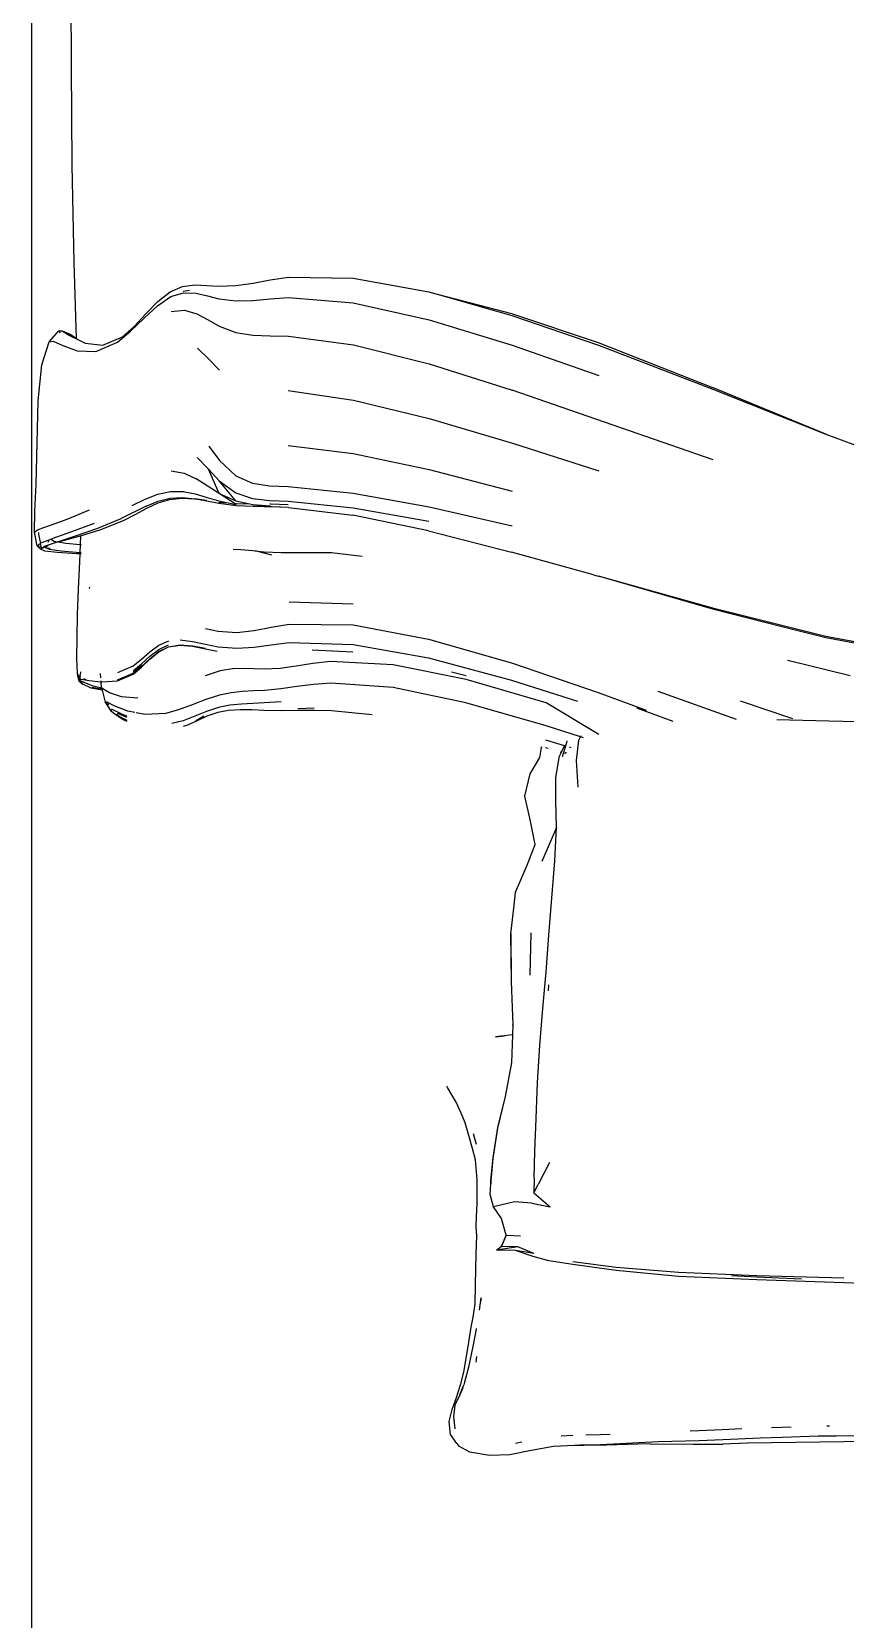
# Model space of a CAD drawing. Header units: millimetres. Extents: x -41292 to 298682, y -22072 to 33155.
# Drawn here: x 27835 to 28294, y 1654 to 2550 of the extents above; entities that cross this region are included whole.
import ezdxf

# ---------------------------------------------------------------- set-up
doc = ezdxf.new("R2010")
doc.units = ezdxf.units.MM

# ---------------------------------------------------------------- blocks, each defined once
blk = doc.blocks.new('AHSISHEUD')
for p, q in [((28462.05, 19268.38), (28462.05, 21288.95)), ((28484.42, 20178.51), (28484.25, 20236.55)), ((28484.94, 20122.59), (28484.42, 20178.51)), ((28485.98, 20067.54), (28484.94, 20122.59)), ((28487.23, 20024.67), (28485.98, 20067.54)), ((28540.22, 20051.16), (28547.17, 20054.11)), ((28547.17, 20054.11), (28554.08, 20054.98)), ((28554.08, 20054.98), (28560.87, 20054.72)), ((28560.87, 20054.72), (28567.48, 20054.24)), ((28567.48, 20054.24), (28577.35, 20054.59)), ((28577.35, 20054.59), (28586.97, 20056.02)), ((28586.97, 20056.02), (28596.72, 20057.84)), ((28596.72, 20057.84), (28606.99, 20059.39)), ((28606.99, 20059.39), (28643.46, 20058.79)), ((28643.46, 20058.79), (28686.21, 20050.99)), ((28526.5, 20038.59), (28533.32, 20045.65)), ((28533.06, 20043.22), (28540.53, 20048.35)), ((28533.32, 20045.65), (28540.22, 20051.16)), ((28540.53, 20048.35), (28547.74, 20050.49)), ((28547.59, 20051.43), (28551.19, 20052.05)), ((28547.74, 20050.49), (28554.64, 20050.28)), ((28554.64, 20050.28), (28561.26, 20048.79)), ((28561.26, 20048.79), (28567.67, 20047.13)), ((28567.67, 20047.13), (28577.33, 20045.94)), ((28577.33, 20045.94), (28586.88, 20046.18)), ((28586.88, 20046.18), (28596.65, 20047.06)), ((28596.65, 20047.06), (28606.97, 20047.79)), ((28606.97, 20047.79), (28643.56, 20044.95)), ((28686.21, 20050.99), (28690.85, 20049.68)), ((28690.85, 20049.68), (28732.94, 20038.79)), ((28690.85, 20049.68), (28733.1, 20037.78)), ((28517.81, 20028.86), (28525.42, 20036.22)), ((28519.8, 20031.42), (28526.5, 20038.59)), ((28525.42, 20036.22), (28533.06, 20043.22)), ((28540.84, 20039.95), (28548.31, 20040.78)), ((28548.31, 20040.78), (28555.19, 20038.74)), ((28555.19, 20038.74), (28561.66, 20035.23)), ((28643.56, 20044.95), (28686.35, 20035.33)), ((28732.94, 20038.79), (28781.84, 20022.56)), ((28733.1, 20037.78), (28781.99, 20020.97)), ((28471.96, 20022.86), (28477.33, 20029.14)), ((28477.33, 20029.14), (28479.24, 20028.98)), ((28478.24, 20027.86), (28477.33, 20029.14)), ((28479.24, 20028.98), (28484.04, 20026.99)), ((28479.24, 20028.98), (28482.87, 20026.81)), ((28482.56, 20027.56), (28484.04, 20026.99)), ((28482.56, 20027.56), (28482.87, 20026.81)), ((28484.17, 20026.03), (28482.56, 20027.56)), ((28510.41, 20022.69), (28517.81, 20028.86)), ((28513.25, 20025.58), (28519.8, 20031.42)), ((28561.66, 20035.23), (28567.85, 20031.62)), ((28567.85, 20031.62), (28577.31, 20028.03)), ((28577.31, 20028.03), (28586.78, 20026.58)), ((28686.35, 20035.33), (28733.24, 20020.94)), ((28467.8, 20009.84), (28471.96, 20022.86)), ((28471.96, 20022.86), (28474.13, 20023.25)), ((28474.13, 20023.25), (28479.54, 20020.81)), ((28479.54, 20020.81), (28487.72, 20017.85)), ((28482.87, 20026.81), (28484.17, 20026.03)), ((28484.04, 20026.99), (28487.23, 20024.67)), ((28484.17, 20026.03), (28484.42, 20025.88)), ((28484.42, 20025.88), (28487.23, 20024.55)), ((28487.23, 20024.67), (28487.69, 20024.33)), ((28487.23, 20024.55), (28487.23, 20024.67)), ((28487.23, 20024.55), (28487.69, 20024.33)), ((28487.69, 20024.33), (28492.26, 20022.18)), ((28492.26, 20022.18), (28502.1, 20021.03)), ((28498.17, 20017.45), (28510.41, 20022.69)), ((28502.1, 20021.03), (28513.25, 20025.58)), ((28555.66, 20019.34), (28561.98, 20013.02)), ((28586.78, 20026.58), (28596.56, 20026.26)), ((28596.56, 20026.26), (28606.92, 20026.1)), ((28606.92, 20026.1), (28643.62, 20021.2)), ((28643.62, 20021.2), (28686.45, 20010.36)), ((28733.24, 20020.94), (28782.12, 20003.77)), ((28781.84, 20022.56), (28846.39, 19997.07)), ((28781.99, 20020.97), (28846.52, 19996.13)), ((28465.65, 19989.54), (28467.8, 20009.84)), ((28487.72, 20017.85), (28498.17, 20017.45)), ((28561.98, 20013.02), (28567.99, 20006.8)), ((28686.45, 20010.36), (28733.34, 19995.51)), ((28606.85, 19995.3), (28643.63, 19989.98)), ((28846.7, 19956.25), (28733.34, 19995.51)), ((28910.37, 19970.73), (28846.39, 19997.07)), ((28846.52, 19996.13), (28910.37, 19970.73)), ((28465.07, 19965.91), (28465.65, 19989.54)), ((28643.63, 19989.98), (28686.49, 19979.52)), ((28686.49, 19979.52), (28733.37, 19965.63)), ((28464.6, 19942.33), (28465.07, 19965.91)), ((28733.37, 19965.63), (28782.21, 19950.01)), ((28910.37, 19970.73), (28973.11, 19947.27)), ((28555.4, 19957.65), (28561.79, 19950.91)), ((28562.02, 19963.98), (28567.99, 19955.81)), ((28567.99, 19955.81), (28577.21, 19947.2)), ((28606.77, 19964.29), (28643.59, 19959.81)), ((28643.59, 19959.81), (28686.46, 19950.77)), ((28540.76, 19949.99), (28548.04, 19948.75)), ((28548.04, 19948.75), (28554.92, 19945.5)), ((28561.79, 19950.91), (28567.89, 19944.47)), ((28567.77, 19937.3), (28561.79, 19950.91)), ((28577.21, 19947.2), (28586.59, 19942.98)), ((28686.46, 19950.77), (28733.33, 19938.6)), ((28463.82, 19927.36), (28464.6, 19942.33)), ((28533.3, 19936.88), (28540.42, 19938.45)), ((28540.42, 19938.45), (28547.47, 19938.34)), ((28547.87, 19938.09), (28547.44, 19938.09)), ((28547.47, 19938.34), (28554.38, 19936.97)), ((28567.77, 19937.3), (28554.92, 19945.5)), ((28567.89, 19944.47), (28577.25, 19937.7)), ((28577.33, 19933.1), (28567.89, 19944.47)), ((28577.25, 19937.7), (28586.67, 19934.4)), ((28586.59, 19942.98), (28596.35, 19941.51)), ((28596.35, 19941.51), (28606.75, 19941.12)), ((28606.75, 19941.12), (28643.52, 19937.45)), ((28526.57, 19930.1), (28512.55, 19923.18)), ((28518.7, 19930.38), (28526.06, 19934)), ((28520.49, 19925.48), (28526.98, 19928.93)), ((28526.06, 19934), (28533.3, 19936.88)), ((28526.57, 19930.1), (28533.38, 19932.91)), ((28526.98, 19928.93), (28533.43, 19931.89)), ((28533.38, 19932.91), (28540.21, 19934.65)), ((28533.43, 19931.89), (28540.01, 19933.87)), ((28540.01, 19933.87), (28546.85, 19934.55)), ((28540.21, 19934.65), (28547.14, 19934.99)), ((28546.85, 19934.55), (28553.83, 19934.21)), ((28547.14, 19934.99), (28554.09, 19934.27)), ((28553.83, 19934.21), (28555.55, 19934)), ((28560.79, 19933.35), (28554.09, 19934.27)), ((28554.09, 19934.27), (28555.55, 19934)), ((28554.38, 19936.97), (28561.12, 19934.99)), ((28555.55, 19934), (28560.79, 19933.35)), ((28555.55, 19934), (28560.95, 19933.01)), ((28560.79, 19933.35), (28560.97, 19933.32)), ((28560.95, 19933.01), (28567.61, 19931.73)), ((28561.12, 19934.99), (28567.66, 19933.03)), ((28567.61, 19931.73), (28577.53, 19930.51)), ((28567.63, 19932.41), (28572.84, 19931.99)), ((28567.66, 19933.03), (28572.84, 19931.99)), ((28567.77, 19937.3), (28577.33, 19933.1)), ((28577.44, 19931.06), (28567.77, 19937.3)), ((28572.84, 19931.99), (28577.44, 19931.06)), ((28577.33, 19933.1), (28585.11, 19931.43)), ((28577.41, 19931.62), (28577.61, 19931.6)), ((28577.53, 19930.51), (28587.14, 19930.05)), ((28577.61, 19931.6), (28585.11, 19931.43)), ((28585.11, 19931.43), (28586.82, 19931.06)), ((28586.67, 19934.4), (28596.43, 19933.22)), ((28586.82, 19931.06), (28596.56, 19930.28)), ((28596.84, 19929.87), (28587.01, 19930.17)), ((28587.01, 19930.17), (28593.19, 19929.94)), ((28587.14, 19930.05), (28593.19, 19929.94)), ((28593.19, 19929.94), (28596.84, 19929.87)), ((28606.98, 19929.41), (28593.19, 19929.94)), ((28596.43, 19933.22), (28606.79, 19932.83)), ((28596.51, 19931.32), (28596.95, 19931.32)), ((28596.84, 19929.87), (28606.94, 19929.54)), ((28596.95, 19931.32), (28606.83, 19931.02)), ((28606.79, 19932.83), (28643.47, 19929.17)), ((28606.98, 19929.41), (28643.39, 19925.06)), ((28643.47, 19929.17), (28686.29, 19921.58)), ((28643.52, 19937.45), (28686.38, 19929.65)), ((28686.38, 19929.65), (28733.25, 19918.91)), ((28463.57, 19915.39), (28463.82, 19927.36)), ((28472.07, 19919.26), (28482.06, 19922.78)), ((28482.06, 19922.78), (28494.6, 19927.93)), ((28484.71, 19915.73), (28497.52, 19920.56)), ((28499.34, 19917.68), (28512.55, 19923.18)), ((28501.11, 19916.95), (28513.78, 19922.05)), ((28513.78, 19922.05), (28520.49, 19925.48)), ((28686.05, 19916.14), (28643.39, 19925.06)), ((28463.57, 19915.39), (28465.62, 19916.93)), ((28465.05, 19907.66), (28463.57, 19915.39)), ((28465.62, 19916.93), (28472.07, 19919.26)), ((28465.99, 19914.37), (28466, 19915.16)), ((28466.92, 19909.85), (28465.99, 19914.37)), ((28467.22, 19909.35), (28471.94, 19911.17)), ((28471.94, 19911.17), (28471.08, 19909.59)), ((28471.94, 19911.17), (28472.74, 19911.47)), ((28472.74, 19911.47), (28474.15, 19912.01)), ((28472.74, 19911.47), (28474.79, 19910.36)), ((28474.15, 19912.01), (28484.71, 19915.73)), ((28476.63, 19910.02), (28486.69, 19913.29)), ((28478.44, 19910.38), (28488.8, 19913.16)), ((28486.69, 19913.29), (28499.34, 19917.68)), ((28488.8, 19913.16), (28489.52, 19913.38)), ((28489.52, 19913.38), (28489.33, 19908.38)), ((28489.52, 19913.38), (28501.11, 19916.95)), ((28686.05, 19916.14), (28732.92, 19904.2)), ((28465.05, 19907.66), (28467.05, 19909.21)), ((28467, 19905.8), (28465.05, 19907.66)), ((28467.57, 19906.65), (28465.05, 19907.66)), ((28467, 19905.8), (28468.06, 19906.6)), ((28469.52, 19904.71), (28467, 19905.8)), ((28467.05, 19909.21), (28467.22, 19909.35)), ((28467.57, 19906.65), (28467.05, 19909.21)), ((28468.06, 19906.6), (28467.57, 19906.65)), ((28468.06, 19906.6), (28469.16, 19907.45)), ((28468.87, 19906.53), (28468.06, 19906.6)), ((28469.16, 19907.45), (28470.05, 19907.73)), ((28469.52, 19906.78), (28471.33, 19908.13)), ((28470.05, 19907.73), (28469.52, 19906.78)), ((28470.33, 19906.4), (28469.52, 19906.78)), ((28476.42, 19903.93), (28469.52, 19904.71)), ((28470.05, 19907.73), (28476.13, 19909.92)), ((28471.33, 19908.13), (28470.05, 19907.73)), ((28472.39, 19906.21), (28470.33, 19906.4)), ((28472.03, 19905.57), (28470.33, 19906.4)), ((28477.04, 19909.94), (28471.33, 19908.13)), ((28478.73, 19904.6), (28472.03, 19905.57)), ((28474.79, 19910.36), (28476.52, 19910.04)), ((28476.13, 19909.92), (28476.52, 19910.04)), ((28487.42, 19903.23), (28476.42, 19903.93)), ((28476.52, 19910.04), (28476.57, 19910.03)), ((28476.57, 19910.03), (28476.63, 19910.02)), ((28478.44, 19910.38), (28477.04, 19909.94)), ((28477.04, 19909.94), (28481.29, 19909.15)), ((28489.14, 19903.76), (28478.73, 19904.6)), ((28481.29, 19909.15), (28489.33, 19908.38)), ((28489.12, 19903.13), (28487.42, 19903.23)), ((28489.12, 19903.13), (28488.94, 19898.72)), ((28489.14, 19903.76), (28489.12, 19903.13)), ((28489.98, 19903.08), (28489.12, 19903.13)), ((28489.33, 19908.38), (28489.14, 19903.76)), ((28489.24, 19903.75), (28489.14, 19903.76)), ((28489.98, 19903.71), (28489.24, 19903.75)), ((28489.33, 19908.38), (28489.97, 19908.32)), ((28489.98, 19905.2), (28489.92, 19905.2)), ((28575.72, 19905.82), (28580.17, 19905.66)), ((28580.17, 19905.66), (28586.76, 19905.04)), ((28586.76, 19905.04), (28588.17, 19904.9)), ((28593.3, 19903.55), (28588.17, 19904.9)), ((28588.17, 19904.9), (28593.23, 19904.4)), ((28593.23, 19904.4), (28602.8, 19903.93)), ((28597.63, 19902.38), (28593.3, 19903.55)), ((28602.8, 19903.93), (28612.05, 19903.93)), ((28612.05, 19903.93), (28621.38, 19904.03)), ((28621.38, 19904.03), (28631.2, 19903.85)), ((28631.2, 19903.85), (28648.6, 19901.86)), ((28779.25, 19891.39), (28732.92, 19904.2)), ((28488.94, 19898.72), (28488.31, 19883.33)), ((28494.47, 19884.33), (28494.67, 19884.32)), ((28494.67, 19884.32), (28494.47, 19883.66)), ((28779.25, 19891.39), (28781.77, 19890.67)), ((28781.77, 19890.67), (28781.82, 19890.68)), ((28781.82, 19890.68), (28846.42, 19872.69)), ((28781.82, 19890.68), (28846.37, 19872.15)), ((28488.31, 19883.33), (28487.78, 19869.1)), ((28607.35, 19876.14), (28643.42, 19874.96)), ((28487.78, 19869.1), (28487.42, 19855.53)), ((28495.01, 19869.76), (28495.1, 19869.76)), ((28495.1, 19869.76), (28495.04, 19869.66)), ((28495.04, 19869.66), (28495.05, 19869.62)), ((28846.37, 19872.15), (28885.55, 19862.18)), ((28846.42, 19872.69), (28910.37, 19856.69)), ((28560.23, 19860.96), (28567.38, 19859.45)), ((28567.38, 19859.45), (28577.79, 19858.84)), ((28577.79, 19858.84), (28587.58, 19859.93)), ((28587.58, 19859.93), (28597.27, 19861.79)), ((28597.27, 19861.79), (28607.37, 19863.51)), ((28607.37, 19863.51), (28643.44, 19863.12)), ((28643.44, 19863.12), (28686.02, 19855.11)), ((28885.55, 19862.18), (28910.33, 19855.87)), ((28487.42, 19855.53), (28487.36, 19844.06)), ((28528.72, 19847.85), (28533.72, 19851.64)), ((28528.75, 19843.96), (28533.73, 19847.97)), ((28528.76, 19845.4), (28533.73, 19849.25)), ((28533.72, 19851.64), (28539.35, 19854.11)), ((28533.73, 19849.25), (28539.34, 19851.85)), ((28533.73, 19847.97), (28539.34, 19850.73)), ((28533.73, 19847.83), (28539.34, 19850.73)), ((28539.34, 19850.73), (28545.8, 19851.74)), ((28539.34, 19850.73), (28545.8, 19851.6)), ((28545.8, 19851.74), (28552.84, 19851.23)), ((28545.8, 19851.6), (28552.84, 19850.99)), ((28545.82, 19854.63), (28552.88, 19853.71)), ((28552.84, 19851.23), (28560.11, 19849.9)), ((28552.84, 19850.99), (28560.12, 19849.62)), ((28552.88, 19853.71), (28560.17, 19852.12)), ((28560.12, 19849.62), (28566.81, 19848.28)), ((28560.17, 19852.12), (28567.33, 19850.65)), ((28567.33, 19850.65), (28577.76, 19849.86)), ((28577.76, 19849.86), (28587.56, 19850.52)), ((28587.56, 19850.52), (28597.25, 19851.86)), ((28597.25, 19851.86), (28607.35, 19853.09)), ((28607.35, 19853.09), (28643.42, 19852.05)), ((28620.26, 19849.07), (28643.39, 19847.93)), ((28643.42, 19852.05), (28685.98, 19844.43)), ((28686.02, 19855.11), (28732.89, 19841.64)), ((28910.33, 19855.87), (28973.16, 19844.21)), ((28910.37, 19856.69), (28973.2, 19844.92)), ((28487.36, 19844.06), (28487.7, 19835.75)), ((28510.63, 19836.28), (28519.39, 19839.95)), ((28519.35, 19835.25), (28524.05, 19839.16)), ((28519.39, 19839.95), (28524.04, 19843.65)), ((28519.39, 19836.38), (28523.98, 19840.35)), ((28519.39, 19835.81), (28524.07, 19839.61)), ((28519.4, 19837.4), (28524.06, 19841.13)), ((28523.98, 19840.35), (28524.06, 19840.43)), ((28524.04, 19843.65), (28528.72, 19847.85)), ((28524.05, 19839.16), (28528.74, 19843.66)), ((28524.06, 19841.13), (28528.74, 19845.38)), ((28524.07, 19839.61), (28528.75, 19843.96)), ((28528.74, 19843.66), (28533.73, 19847.83)), ((28528.74, 19845.38), (28528.76, 19845.4)), ((28611.4, 19839.8), (28602.38, 19838.54)), ((28620.78, 19841.25), (28611.4, 19839.8)), ((28630.77, 19842.33), (28620.78, 19841.25)), ((28666.04, 19840.57), (28630.77, 19842.33)), ((28707.28, 19832.19), (28666.04, 19840.57)), ((28685.98, 19844.43), (28732.84, 19831.92)), ((28732.89, 19841.64), (28781.83, 19824.9)), ((28888.71, 19843.14), (28898.77, 19840.7)), ((28898.77, 19840.7), (28924.04, 19834.58)), ((28487.7, 19835.75), (28488, 19833.39)), ((28488.8, 19833.96), (28487.7, 19835.75)), ((28488, 19833.39), (28488.91, 19833.9)), ((28488, 19833.39), (28488.35, 19831.94)), ((28488.35, 19831.94), (28488.86, 19832.29)), ((28488.35, 19831.94), (28488.71, 19831.48)), ((28488.75, 19831.51), (28488.35, 19831.94)), ((28488.86, 19832.29), (28488.67, 19832.53)), ((28488.71, 19831.48), (28488.75, 19831.51)), ((28489.28, 19830.96), (28488.71, 19831.48)), ((28488.75, 19831.51), (28489.18, 19831.88)), ((28488.76, 19831.54), (28488.75, 19831.51)), ((28489.28, 19830.96), (28488.75, 19831.51)), ((28488.76, 19831.54), (28488.99, 19832.13)), ((28489.09, 19832.01), (28488.76, 19831.54)), ((28488.91, 19833.9), (28488.8, 19833.96)), ((28488.86, 19832.29), (28489.14, 19832.48)), ((28488.99, 19832.13), (28488.86, 19832.29)), ((28488.91, 19833.9), (28489.42, 19834.18)), ((28488.99, 19832.13), (28489.14, 19832.48)), ((28489.09, 19832.01), (28488.99, 19832.13)), ((28489.43, 19832.5), (28489.09, 19832.01)), ((28489.18, 19831.88), (28489.09, 19832.01)), ((28489.14, 19832.48), (28489.18, 19832.58)), ((28489.14, 19832.48), (28489.25, 19832.55)), ((28489.18, 19832.58), (28489.31, 19833.71)), ((28489.25, 19832.55), (28489.18, 19832.58)), ((28489.18, 19831.88), (28489.76, 19832.39)), ((28489.45, 19831.55), (28489.18, 19831.88)), ((28489.25, 19832.55), (28489.68, 19832.85)), ((28489.43, 19832.5), (28489.25, 19832.55)), ((28490.16, 19830.04), (28489.28, 19830.96)), ((28490.42, 19829.92), (28489.28, 19830.96)), ((28489.31, 19833.71), (28489.36, 19833.8)), ((28489.66, 19833.54), (28489.31, 19833.71)), ((28489.42, 19834.18), (28489.59, 19835.31)), ((28489.42, 19834.18), (28489.64, 19834.3)), ((28489.68, 19832.85), (28489.43, 19832.5)), ((28489.76, 19832.39), (28489.43, 19832.5)), ((28491.63, 19830.52), (28489.45, 19831.55)), ((28489.59, 19835.31), (28489.71, 19836.64)), ((28489.76, 19832.39), (28494.39, 19831.78)), ((28490.16, 19830.04), (28490.85, 19829.53)), ((28490.42, 19829.92), (28490.16, 19830.04)), ((28492.71, 19832.05), (28491.5, 19832.64)), ((28496.66, 19828.41), (28491.67, 19830.57)), ((28494.39, 19831.78), (28501.09, 19830.98)), ((28500.75, 19835.67), (28500.93, 19833.19)), ((28501.04, 19831.59), (28501.09, 19830.98)), ((28501.09, 19830.98), (28501.69, 19830.91)), ((28501.09, 19830.98), (28501.32, 19827.83)), ((28501.69, 19830.91), (28510.42, 19831.5)), ((28510.42, 19831.5), (28519.35, 19835.25)), ((28510.5, 19832.13), (28519.39, 19835.81)), ((28568.46, 19837.14), (28560.01, 19834.4)), ((28575.32, 19838.26), (28568.46, 19837.14)), ((28581.67, 19838.45), (28575.32, 19838.26)), ((28587.68, 19838.21), (28581.67, 19838.45)), ((28593.48, 19838.01), (28587.68, 19838.21)), ((28602.38, 19838.54), (28593.48, 19838.01)), ((28630.94, 19830.2), (28621.04, 19829.49)), ((28666.02, 19827.66), (28630.94, 19830.2)), ((28699.02, 19836.58), (28707.29, 19834.59)), ((28752.46, 19819.05), (28707.28, 19832.19)), ((28732.84, 19831.92), (28770.2, 19819.93)), ((28490.46, 19829.9), (28490.42, 19829.92)), ((28490.96, 19829.67), (28490.46, 19829.9)), ((28490.85, 19829.53), (28490.46, 19829.9)), ((28495.57, 19827.44), (28490.85, 19829.53)), ((28501.75, 19826.23), (28495.57, 19827.44)), ((28501.3, 19826.73), (28495.93, 19827.76)), ((28501.42, 19827.45), (28496.66, 19828.41)), ((28501.61, 19826.73), (28501.3, 19826.73)), ((28501.32, 19827.83), (28501.42, 19827.45)), ((28501.47, 19827.44), (28501.42, 19827.45)), ((28501.42, 19827.45), (28501.61, 19826.73)), ((28501.75, 19826.73), (28501.61, 19826.73)), ((28501.61, 19826.73), (28501.75, 19826.23)), ((28501.96, 19826.19), (28501.75, 19826.23)), ((28501.75, 19826.23), (28503.56, 19819.47)), ((28502.24, 19827.28), (28501.91, 19827.35)), ((28506.03, 19824.66), (28502.26, 19827.07)), ((28512.65, 19822.45), (28506.03, 19824.66)), ((28522, 19821.64), (28512.65, 19822.45)), ((28560.34, 19821.01), (28552.58, 19818.02)), ((28568.02, 19823.47), (28560.34, 19821.01)), ((28574.63, 19824.78), (28568.02, 19823.47)), ((28581.06, 19825.45), (28574.63, 19824.78)), ((28587.32, 19825.8), (28581.06, 19825.45)), ((28593.4, 19826.13), (28587.32, 19825.8)), ((28602.59, 19827.07), (28593.4, 19826.13)), ((28611.69, 19828.32), (28602.59, 19827.07)), ((28621.04, 19829.49), (28611.69, 19828.32)), ((28707.19, 19819.03), (28666.02, 19827.66)), ((28781.83, 19824.9), (28808.84, 19815)), ((28859.83, 19809.68), (28815.65, 19825.48)), ((28504.57, 19819.55), (28503.56, 19819.47)), ((28503.56, 19819.47), (28506.52, 19814.74)), ((28503.56, 19819.47), (28505.51, 19818.13)), ((28508.95, 19817.22), (28504.57, 19819.55)), ((28507.41, 19815.25), (28506.52, 19814.74)), ((28506.52, 19814.74), (28509.67, 19812.24)), ((28511.69, 19813.22), (28507.41, 19815.25)), ((28516.31, 19814.42), (28508.95, 19817.22)), ((28509.67, 19812.24), (28513.68, 19809.73)), ((28509.67, 19812.24), (28511.5, 19811.33)), ((28510.65, 19813.11), (28510.01, 19812.43)), ((28510.01, 19812.43), (28511.5, 19811.33)), ((28510.65, 19813.11), (28511.69, 19813.22)), ((28515.75, 19810.85), (28510.65, 19813.11)), ((28512.25, 19812.95), (28511.69, 19813.22)), ((28514.77, 19811.98), (28512.25, 19812.95)), ((28520.29, 19813.63), (28516.31, 19814.42)), ((28526.02, 19812.49), (28520.99, 19813.49)), ((28537.52, 19813.1), (28526.02, 19812.49)), ((28544.92, 19815.16), (28537.52, 19813.1)), ((28552.58, 19818.02), (28544.92, 19815.16)), ((28560.65, 19814.2), (28554.03, 19811.5)), ((28567.53, 19816.46), (28560.65, 19814.2)), ((28567.05, 19813.66), (28560.92, 19811.55)), ((28573.16, 19814.7), (28567.05, 19813.66)), ((28573.88, 19817.7), (28567.53, 19816.46)), ((28579.75, 19815.11), (28573.16, 19814.7)), ((28580.39, 19818.37), (28573.88, 19817.7)), ((28586.51, 19815.17), (28579.75, 19815.11)), ((28586.91, 19818.72), (28580.39, 19818.37)), ((28593.09, 19814.82), (28586.51, 19815.17)), ((28593.3, 19819.01), (28586.91, 19818.72)), ((28603.03, 19814.6), (28593.09, 19814.82)), ((28602.78, 19819.71), (28593.3, 19819.01)), ((28612.37, 19814.66), (28603.03, 19814.6)), ((28621.5, 19815.99), (28612.22, 19815.69)), ((28621.63, 19814.74), (28612.37, 19814.66)), ((28631.3, 19814.56), (28621.63, 19814.74)), ((28654.14, 19812.29), (28631.3, 19814.56)), ((28752.38, 19806.07), (28707.19, 19819.03)), ((28782.22, 19801.25), (28752.46, 19819.05)), ((28824.24, 19808.57), (28803.57, 19816.13)), ((28891.72, 19809.96), (28862.14, 19820)), ((28511.5, 19811.33), (28515.75, 19809.21)), ((28511.5, 19811.33), (28513.68, 19809.73)), ((28513.68, 19809.73), (28515.75, 19808.73)), ((28514.77, 19811.98), (28515.75, 19811.35)), ((28515.75, 19811.6), (28514.77, 19811.98)), ((28547.56, 19809.01), (28541.12, 19807.35)), ((28550.04, 19806.51), (28547.44, 19805.75)), ((28554.03, 19811.5), (28547.56, 19809.01)), ((28555.37, 19808.94), (28550.04, 19806.51)), ((28556.28, 19809.92), (28554.5, 19808.95)), ((28560.92, 19811.55), (28555.37, 19808.94)), ((28559.28, 19811.54), (28556.28, 19809.92)), ((28771.81, 19799.81), (28752.38, 19806.07)), ((28911.97, 19808.71), (28882.66, 19809.43)), ((28935.84, 19808.12), (28911.97, 19808.71)), ((28749.87, 19793.94), (28749.8, 19794.22)), ((28749.83, 19794.21), (28749.87, 19793.94)), ((28762.74, 19794.88), (28752.25, 19798.04)), ((28762.74, 19794.88), (28760.97, 19791.19)), ((28761.67, 19788.79), (28764.11, 19796.68)), ((28762.81, 19795.02), (28762.74, 19794.88)), ((28764.11, 19796.68), (28764.38, 19797.56)), ((28769.52, 19786.54), (28770.81, 19797.98)), ((28770.81, 19797.98), (28771.81, 19799.81)), ((28771.81, 19799.81), (28772.24, 19800.59)), ((28773.57, 19799.24), (28771.81, 19799.81)), ((28743.45, 19778.94), (28748.84, 19788.31)), ((28748.84, 19788.31), (28749.84, 19793.88)), ((28749.84, 19793.88), (28749.87, 19793.94)), ((28753.5, 19793.26), (28752.12, 19793.64)), ((28757.94, 19776.87), (28760.01, 19789.2)), ((28760.9, 19791.06), (28760.01, 19789.2)), ((28760.9, 19791.06), (28760.49, 19791.17)), ((28760.97, 19791.19), (28760.53, 19791.32)), ((28760.97, 19791.19), (28760.9, 19791.06)), ((28763.31, 19790.44), (28763.01, 19790.52)), ((28763.39, 19790.52), (28763.08, 19790.61)), ((28763.53, 19791.19), (28763.5, 19790.63)), ((28766.58, 19793.72), (28765.7, 19793.99)), ((28770.52, 19771.42), (28769.52, 19786.54)), ((28740.37, 19766.34), (28743.45, 19778.94)), ((28757.88, 19764.03), (28757.94, 19776.87)), ((28743.55, 19752.29), (28740.37, 19766.34)), ((28758.24, 19748.69), (28757.88, 19764.03)), ((28746.22, 19739.06), (28743.55, 19752.29)), ((28758.24, 19748.69), (28749.99, 19729.53)), ((28757.29, 19729.89), (28758.24, 19748.69)), ((28741.78, 19727.5), (28746.22, 19739.06)), ((28735.18, 19712.25), (28741.78, 19727.5)), ((28755.59, 19708.9), (28757.29, 19729.89)), ((28734.13, 19703.15), (28735.17, 19712.11)), ((28735.19, 19712.15), (28735.17, 19712.11)), ((28735.19, 19712.15), (28735.18, 19712.25)), ((28754.05, 19687.97), (28755.59, 19708.9)), ((28732.47, 19688.78), (28734.13, 19703.15)), ((28732.43, 19688.64), (28732.47, 19688.78)), ((28732.43, 19688.64), (28732.7, 19661.72)), ((28732.82, 19661.9), (28732.43, 19688.64)), ((28743.51, 19665.42), (28744, 19689.17)), ((28752.49, 19667.28), (28754.05, 19687.97)), ((28732.7, 19661.72), (28733.56, 19637.29)), ((28732.84, 19661.46), (28732.82, 19661.9)), ((28750.63, 19646.51), (28752.49, 19667.28)), ((28753.76, 19659.9), (28753.61, 19656.45)), ((28748.87, 19625.61), (28750.63, 19646.51)), ((28733.56, 19637.29), (28733.38, 19631.71)), ((28733.72, 19636.99), (28733.73, 19637.36)), ((28733.38, 19631.71), (28723.82, 19630.51)), ((28723.82, 19630.51), (28728.99, 19631.05)), ((28733.38, 19631.71), (28732.86, 19615.94)), ((28747.61, 19604.72), (28748.87, 19625.61)), ((28732.86, 19615.94), (28729.31, 19596.9)), ((28732.96, 19615.72), (28733.01, 19616.02)), ((28696.74, 19601.93), (28696.47, 19602.73)), ((28701.67, 19593.69), (28696.74, 19601.93)), ((28746.75, 19584.48), (28747.61, 19604.72)), ((28704.52, 19587.56), (28701.67, 19593.69)), ((28729.31, 19596.9), (28725.03, 19579.01)), ((28725.19, 19579.32), (28729.43, 19596.94)), ((28706.81, 19582.02), (28704.52, 19587.56)), ((28709.15, 19573.62), (28706.81, 19582.02)), ((28722.52, 19562.35), (28725.19, 19579.32)), ((28746.11, 19565.9), (28746.75, 19584.48)), ((28710.89, 19567.49), (28709.15, 19573.62)), ((28712.04, 19573.76), (28711.49, 19575.76)), ((28712.04, 19573.76), (28711.49, 19575.76)), ((28713.18, 19569.74), (28712.04, 19573.76)), ((28713.18, 19569.74), (28712.04, 19573.76)), ((28725.03, 19579.01), (28722.35, 19561.8)), ((28712.47, 19561.1), (28710.89, 19567.49)), ((28722.35, 19561.8), (28721.16, 19549.23)), ((28721.23, 19549.38), (28722.52, 19562.35)), ((28745.65, 19550.95), (28746.11, 19565.9)), ((28713.52, 19549.81), (28712.47, 19561.1)), ((28754.29, 19559.57), (28747.86, 19547.22)), ((28713.43, 19536.57), (28713.52, 19549.81)), ((28720.85, 19541.62), (28721.14, 19547.52)), ((28721.14, 19547.52), (28721.23, 19549.38)), ((28721.16, 19549.23), (28721.14, 19547.52)), ((28745.65, 19550.95), (28745.42, 19542.51)), ((28745.42, 19542.51), (28747.86, 19547.22)), ((28713.08, 19529.12), (28713.43, 19536.57)), ((28722.66, 19534.59), (28720.85, 19541.62)), ((28734.57, 19537.39), (28722.66, 19534.59)), ((28727.2, 19528), (28722.66, 19534.59)), ((28744.3, 19536.63), (28734.57, 19537.39)), ((28744.3, 19536.63), (28754.74, 19534.53)), ((28745.42, 19542.51), (28754.74, 19534.53)), ((28712.99, 19523.26), (28713.08, 19529.12)), ((28729.79, 19518.54), (28727.2, 19528)), ((28712.86, 19508.13), (28713.26, 19518.14)), ((28713.26, 19518.14), (28712.99, 19523.26)), ((28729.79, 19518.54), (28727.39, 19512.85)), ((28727.39, 19512.85), (28729.84, 19518.34)), ((28729.84, 19518.34), (28729.79, 19518.54)), ((28738.01, 19518.06), (28729.84, 19518.34)), ((28712.79, 19499.54), (28712.86, 19508.13)), ((28724.44, 19510.13), (28727.09, 19512.18)), ((28736.52, 19512.05), (28724.44, 19510.13)), ((28735.12, 19509.94), (28724.44, 19510.13)), ((28727.09, 19512.18), (28727.39, 19512.85)), ((28736.52, 19512.05), (28727.09, 19512.18)), ((28745.57, 19508.21), (28735.12, 19509.94)), ((28745.1, 19506.52), (28735.12, 19509.94)), ((28736.54, 19511.83), (28736.37, 19511.84)), ((28745.57, 19508.21), (28736.52, 19512.05)), ((28712.62, 19490.33), (28712.79, 19499.54)), ((28753.96, 19504.12), (28745.1, 19506.52)), ((28767.57, 19501.96), (28753.96, 19504.12)), ((28791.91, 19498.64), (28767.57, 19501.96)), ((28791.95, 19500.43), (28767.6, 19503.5)), ((28827.13, 19495.35), (28791.91, 19498.64)), ((28827.2, 19497.44), (28791.95, 19500.43)), ((28712.39, 19479.9), (28712.62, 19490.33)), ((28871.37, 19493.37), (28827.13, 19495.35)), ((28871.46, 19495.73), (28827.2, 19497.44)), ((28871.47, 19494.84), (28857.01, 19495.61)), ((28920.43, 19491.77), (28871.37, 19493.37)), ((28920.54, 19494.32), (28871.46, 19495.73)), ((28896.56, 19493.85), (28871.47, 19494.84)), ((28970.4, 19489.64), (28920.43, 19491.77)), ((28920.53, 19492.91), (28920.48, 19492.91)), ((28714.76, 19476.26), (28715.69, 19483.15)), ((28715.69, 19483.15), (28715.46, 19480.99)), ((28710.08, 19466.61), (28711.27, 19472.31)), ((28711.27, 19472.31), (28712.39, 19479.9)), ((28708.86, 19458.28), (28710.08, 19466.61)), ((28712.91, 19465.63), (28710.98, 19455.76)), ((28712.96, 19465.96), (28712.91, 19465.63)), ((28707.28, 19449.07), (28708.86, 19458.28)), ((28710.98, 19455.76), (28708.64, 19444.11)), ((28706.01, 19441.3), (28707.28, 19449.07)), ((28712.88, 19446.94), (28713.12, 19448.41)), ((28713.12, 19448.41), (28713.4, 19450.06)), ((28704.25, 19434.73), (28706.01, 19441.3)), ((28708.64, 19444.11), (28705.91, 19434.12)), ((28703.67, 19428.57), (28700.86, 19422.56)), ((28701.61, 19426.35), (28704.25, 19434.73)), ((28703.67, 19428.57), (28705.91, 19434.12)), ((28705.45, 19432.36), (28703.67, 19428.57)), ((28697.76, 19413.38), (28699.32, 19420.21)), ((28699.32, 19420.21), (28701.61, 19426.35)), ((28700.86, 19422.56), (28700.08, 19415.97)), ((28698.42, 19406.05), (28697.76, 19413.38)), ((28700.08, 19415.97), (28700.96, 19409.21)), ((28838.63, 19408.35), (28851.89, 19408.93)), ((28851.89, 19408.93), (28863.01, 19409.45)), ((28879.67, 19410.08), (28885.67, 19410.22)), ((28885.67, 19410.22), (28890.78, 19410.45)), ((28910.95, 19410.96), (28912.42, 19410.97)), ((28701.95, 19400.94), (28698.42, 19406.05)), ((28701.95, 19400.94), (28703.08, 19399.47)), ((28735.14, 19401.18), (28738.72, 19401.9)), ((28768.4, 19399.94), (28756.67, 19399.27)), ((28760.9, 19405.35), (28767.56, 19405.73)), ((28771.18, 19400.1), (28768.4, 19399.94)), ((28773.91, 19399.81), (28768.4, 19399.94)), ((28783.1, 19400.29), (28771.18, 19400.1)), ((28786.45, 19400.11), (28773.91, 19399.81)), ((28774.89, 19405.99), (28782.94, 19406.11)), ((28782.94, 19406.11), (28788.62, 19406.37)), ((28794.01, 19400.77), (28783.1, 19400.29)), ((28804.21, 19400.71), (28786.45, 19400.11)), ((28804.75, 19401.4), (28794.01, 19400.77)), ((28811.24, 19400.84), (28804.21, 19400.71)), ((28815.61, 19402.01), (28804.75, 19401.4)), ((28811.24, 19400.84), (28835.49, 19400.6)), ((28838.79, 19402.52), (28815.61, 19402.01)), ((28833.76, 19408.24), (28838.63, 19408.35)), ((28835.49, 19400.6), (28852.31, 19400.72)), ((28852.14, 19403.11), (28838.79, 19402.52)), ((28873.36, 19404.1), (28852.14, 19403.11)), ((28866.19, 19401.15), (28852.31, 19400.72)), ((28920.51, 19401.9), (28866.19, 19401.15)), ((28885.86, 19404.39), (28873.36, 19404.1)), ((28895.83, 19404.85), (28885.86, 19404.39)), ((28905.97, 19405.11), (28895.83, 19404.85)), ((28916.44, 19405.15), (28905.97, 19405.11)), ((28928.09, 19405.28), (28916.44, 19405.15)), ((28939.01, 19402.29), (28920.51, 19401.9)), ((28709.41, 19396.15), (28703.08, 19399.47)), ((28720.41, 19394.23), (28709.41, 19396.15)), ((28731.96, 19394.62), (28720.41, 19394.23)), ((28742.96, 19396.81), (28731.96, 19394.62)), ((28756.67, 19399.27), (28742.96, 19396.81))]:
    blk.add_line(p, q)

msp = doc.modelspace()

# ---------------------------------------------------------------- block references
msp.add_blockref('AHSISHEUD', (-627.37, -17648.09))

doc.saveas('drawing.dxf')
